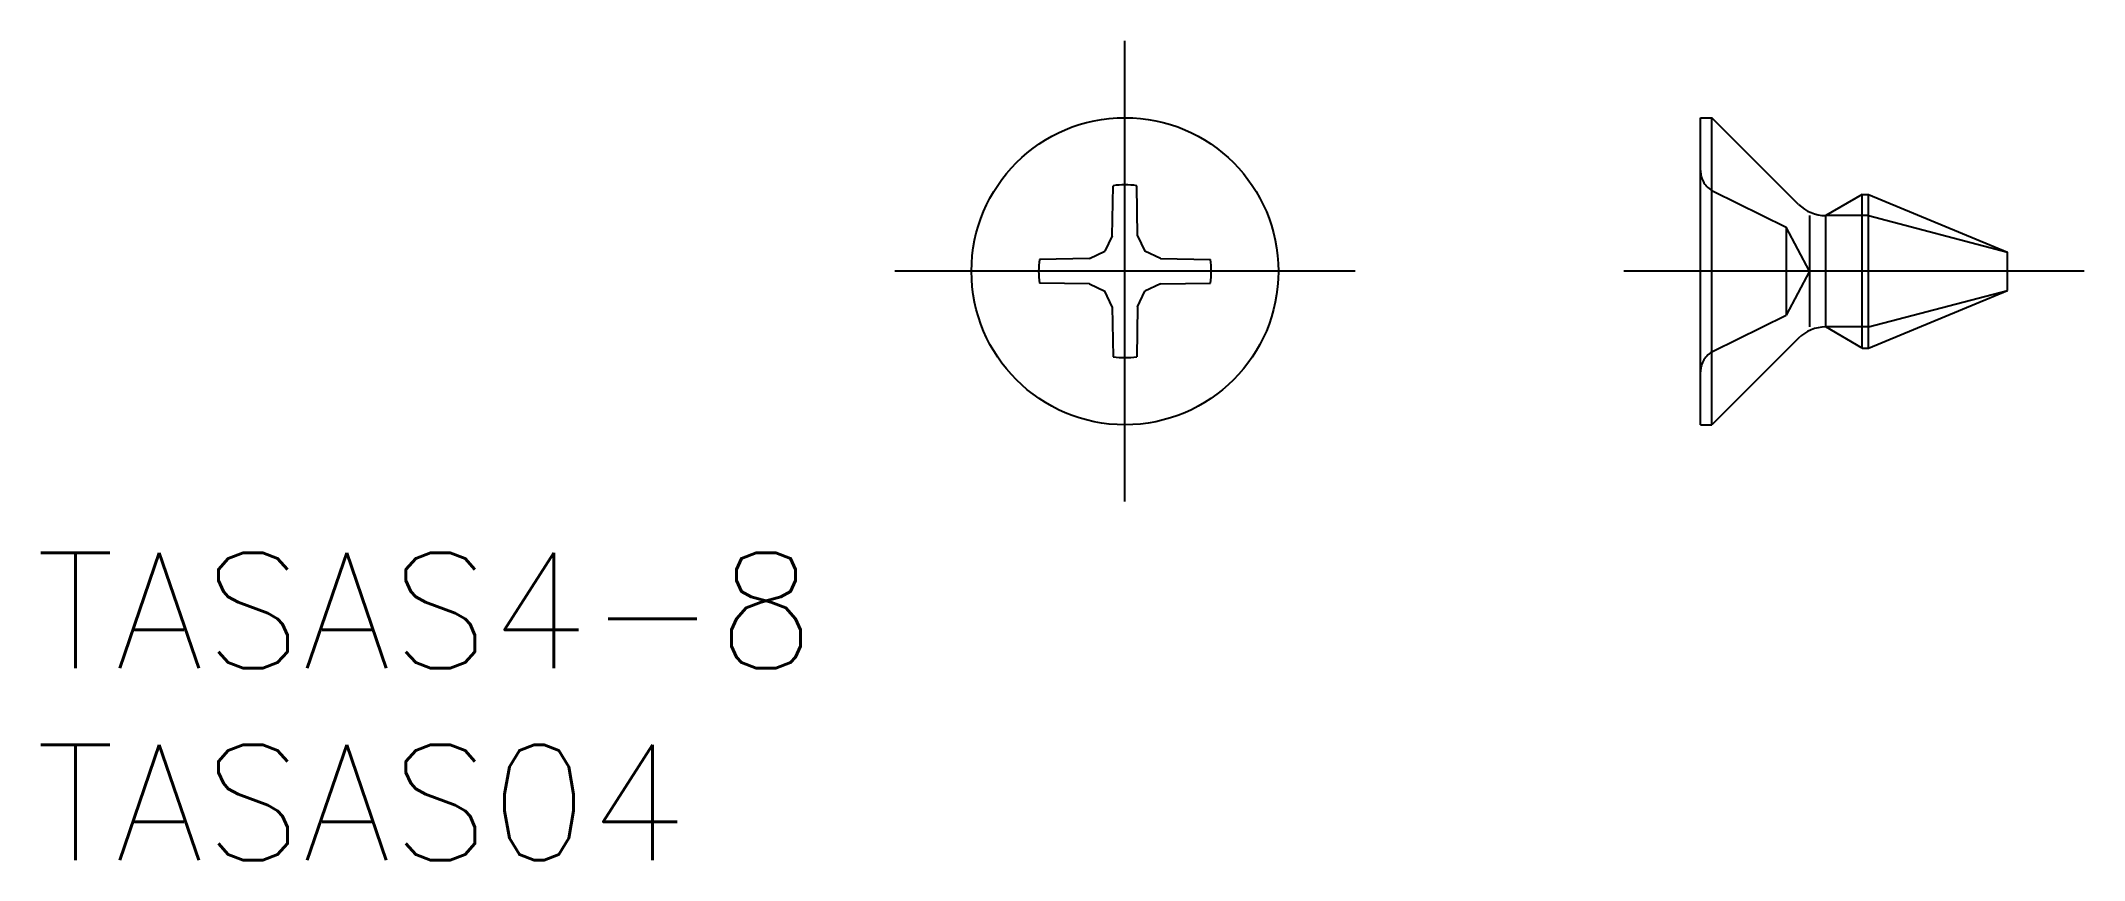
# Model space of a CAD drawing. Extents: x -28.3 to 25, y -15.3 to 6.
import ezdxf

# ---------------------------------------------------------------- set-up
doc = ezdxf.new("R2010")
doc.units = 0
doc.linetypes.add('CENTER', pattern=[50.8, 31.75, -6.35, 6.35, -6.35])
doc.linetypes.add('DASHED', pattern=[19.05, 12.7, -6.35])
doc.layers.get('0').update_dxf_attribs({"linetype": 'CONTINUOUS'})
doc.layers.add('CENTER', color=1, linetype='CENTER')
doc.styles.get("Standard").update_dxf_attribs({"font": 'txt.shx', "height": 3, "bigfont": 'bigfont.shx'})

msp = doc.modelspace()

# ---------------------------------------------------------------- linework, layer by layer
at = {"color": 7, "linetype": 'CONTINUOUS'}
for p, q in [((15, -4), (15, 4)), ((15, 4), (15.3, 4)), ((15.3, -4), (15.3, 4)), ((17.557, 1.743), (15.3, 4)), ((-0.331, 0.925), (-0.308, 2.229)), ((0.331, 0.925), (0.308, 2.229)), ((19.217, 2), (18.264, 1.45)), ((19.217, -2), (19.217, 2)), ((19.217, 2), (19.379, 2)), ((19.379, -2), (19.379, 2)), ((19.379, 2), (23, 0.5)), ((17.85, -1.45), (17.85, 1.45)), ((18.264, -1.45), (18.264, 1.45)), ((-0.331, 0.925), (-0.52, 0.52)), ((0.331, 0.925), (0.52, 0.52)), ((-0.925, 0.331), (-2.229, 0.308)), ((-0.925, 0.331), (-0.52, 0.52)), ((0.925, 0.331), (0.52, 0.52)), ((0.925, 0.331), (2.229, 0.308)), ((23, -0.5), (23, 0.5)), ((-0.925, -0.331), (-2.229, -0.308)), ((-0.925, -0.331), (-0.52, -0.52)), ((-0.331, -0.925), (-0.52, -0.52)), ((0.331, -0.925), (0.52, -0.52)), ((0.925, -0.331), (0.52, -0.52)), ((0.925, -0.331), (2.229, -0.308)), ((19.379, -2), (23, -0.5)), ((-0.331, -0.925), (-0.308, -2.229)), ((0.331, -0.925), (0.308, -2.229)), ((19.217, -2), (18.264, -1.45)), ((17.557, -1.743), (15.3, -4)), ((19.217, -2), (19.379, -2)), ((15, -4), (15.3, -4))]:
    msp.add_line(p, q, dxfattribs=at)
at = {"color": 3, "linetype": 'DASHED'}
for p, q in [((15.334, 2.085), (17.236, 1.145)), ((17.236, 1.145), (17.236, -1.145)), ((17.845, 0), (17.236, 1.145)), ((17.845, 0), (17.236, -1.145)), ((15.334, -2.085), (17.236, -1.145))]:
    msp.add_line(p, q, dxfattribs=at)
at = {"color": 3, "linetype": 'CONTINUOUS'}
for p, q in [((19.379, 1.45), (18.264, 1.45)), ((19.379, 1.45), (23, 0.5)), ((19.379, -1.45), (23, -0.5)), ((19.379, -1.45), (18.264, -1.45))]:
    msp.add_line(p, q, dxfattribs=at)
at = {"color": 7, "linetype": 'CONTINUOUS'}
msp.add_circle((0, 0), 4, dxfattribs=at)
for centre, radius, start, end in [((0, 0), 2.25, 82.1303, 97.8697), ((18.264, 2.45), 1, 225, 270), ((0, 0), 2.25, 172.1303, 187.8697), ((0, 0), 2.25, 352.1303, 7.8697), ((18.264, -2.45), 1, 90, 135), ((0, 0), 2.25, 262.1303, 277.8697)]:
    msp.add_arc(centre, radius, start, end, dxfattribs=at)
at = {"color": 3, "linetype": 'DASHED'}
for centre, start, end in [((15.6, 2.623), 180, 243.7), ((15.6, -2.623), 116.3, 180)]:
    msp.add_arc(centre, 0.6, start, end, dxfattribs=at)
at = {"layer": 'CENTER', "color": 1, "linetype": 'CENTER'}
for p, q in [((0, -6), (0, 6)), ((25, 0), (13, 0)), ((6, 0), (-6, 0))]:
    msp.add_line(p, q, dxfattribs=at)

# ---------------------------------------------------------------- texts
at = {"color": 7, "linetype": 'CONTINUOUS'}
for s, p in [('TASAS4-8', (-28.384, -10.337)), ('TASAS04', (-28.384, -15.337))]:
    msp.add_text(s, height=3, dxfattribs=at).set_placement(p)

doc.saveas('drawing.dxf')
